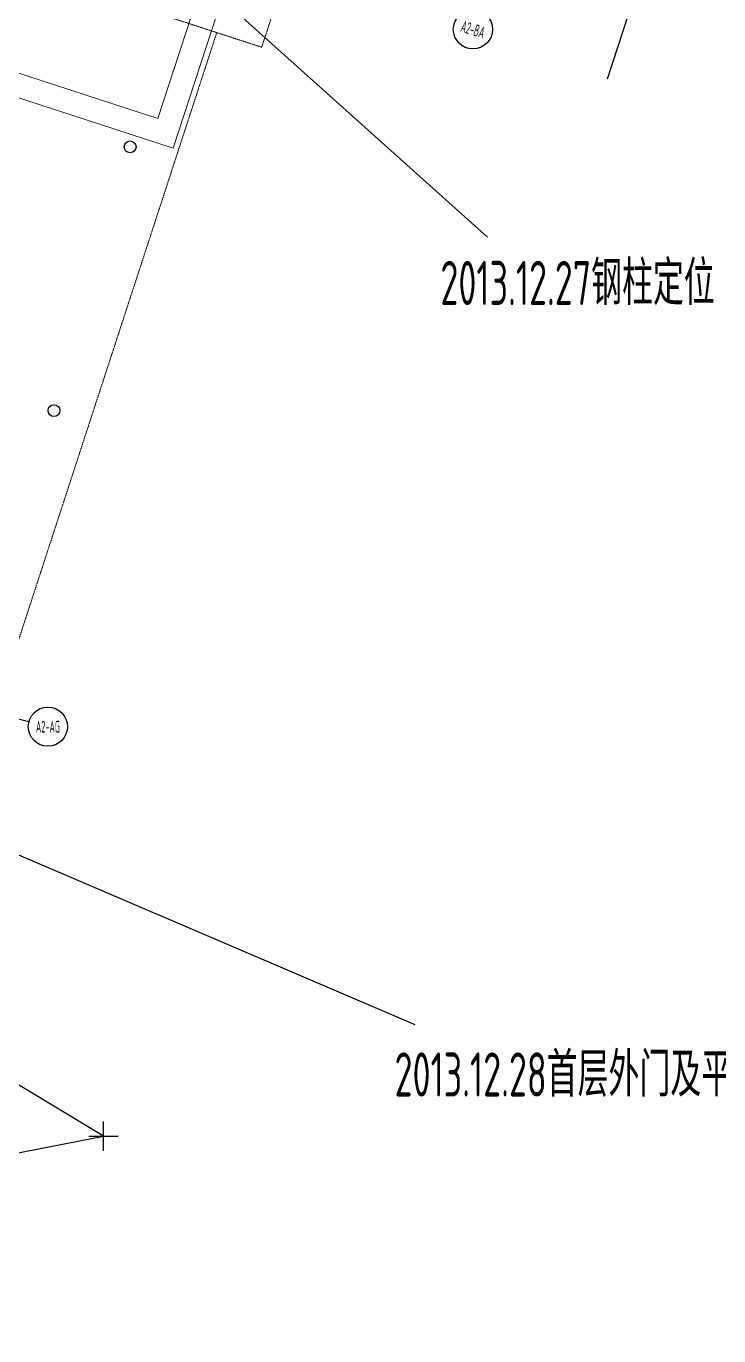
# Model space of a CAD drawing. Header units: millimetres. Extents: x 11639278 to 23698211, y -13072636 to -5537337.
# Drawn here: x 11861156 to 11878810, y -6397241 to -6363823 of the extents above; entities that cross this region are included whole.
import ezdxf
from ezdxf.enums import TextEntityAlignment as Align

# ---------------------------------------------------------------- set-up
doc = ezdxf.new("R2010")
doc.units = ezdxf.units.MM
doc.header["$LTSCALE"] = 10
doc.linetypes.add('A2-RI-F1$0$Overhead 1_16_', pattern=[2.579687, 1.5875, -0.992188])
for name, color, linetype in [('A2-RB-F1$0$A-DIMS-100', 1, 'Continuous'), ('A2-RG-AXIS$0$A-AXIS', 1, 'Continuous'), ('A2-RG-AXIS$0$A-SYMB', 4, 'Continuous'), ('A2-RI-F1$0$A-SYMB-AREA', 4, 'Continuous'), ('A2-RI-F1$0$A-SYMB-NAME', 4, 'Continuous'), ('A2-RI-F1$0$A-WALL', 7, 'Continuous')]:
    doc.layers.add(name, color=color, linetype=linetype)
doc.layers.add('A2-RI-F1$0$A-DETL-LLIN', color=3, linetype='Continuous', lineweight=5)
doc.layers.add('A2-RI-F1$0$A-FLOR-OVHD', color=8, linetype='A2-RI-F1$0$Overhead 1_16_', lineweight=5)
doc.styles.add('A2-RB-F1$0$XD2008', font='hzs.shx', dxfattribs={"width": 0.7, "bigfont": 'hztxt.shx'})
doc.styles.add('A2-RG-AXIS$0$ECADI', font='hzs.shx', dxfattribs={"width": 0.7, "bigfont": 'hztxt.shx'})
doc.styles.add('A2-RI-F1$0$ECADI', font='hzs.shx', dxfattribs={"width": 0.7, "bigfont": 'hztxt.shx'})
doc.dimstyles.new('A2-RB-F1$0$XD100', dxfattribs={"dimscale": 100, "dimtxt": 3.5, "dimasz": 1.5, "dimexe": 1, "dimexo": 2, "dimgap": 0.5, "dimtad": 1, "dimdec": 0, "dimdsep": 46, "dimtxsty": 'A2-RB-F1$0$XD2008', "dimcen": 2.5, "dimclrt": 4, "dimaunit": 1, "dimadec": 0, "dimazin": 0, "dimtfac": 1, "dimtdec": 0, "dimtix": 1, "dimtmove": 1, "dimatfit": 3, "dimfxl": 0, "dimtolj": 1, "dimtzin": 0, "dimarcsym": 0})

# ---------------------------------------------------------------- blocks, each defined once
blk = doc.blocks.new('A2-RI-F1$0$5erhfh')
at = {"layer": 'A2-RI-F1$0$A-SYMB-AREA', "style": 'A2-RI-F1$0$ECADI', "width": 0.7}
blk.add_attdef('340M2', text='', height=2.5, dxfattribs=at).set_placement((0, 1.25), align=Align.MIDDLE_LEFT)
at = {"layer": 'A2-RI-F1$0$A-SYMB-NAME', "style": 'A2-RI-F1$0$ECADI', "width": 0.7}
blk.add_attdef('CHINESENAME', (-12.29, 3.09), '', height=4.5, dxfattribs=at)
blk = doc.blocks.new('A2-RI-F1')
at = {"layer": 'A2-RI-F1$0$A-DETL-LLIN'}
for p, q in [((11864898.5, -6366934.6), (11879262.4, -6322866.6)), ((11864514, -6366178.2), (11878506, -6323251.1)), ((11852106.2, -6362133.9), (11864514, -6366178.2)), ((11851349.8, -6362518.5), (11864898.5, -6366934.6))]:
    blk.add_line(p, q, dxfattribs=at)
at = {"layer": 'A2-RI-F1$0$A-FLOR-OVHD', "ltscale": 0.3}
for p, q in [((11866013.1, -6363986.9), (11864265.5, -6369348.6)), ((11864265.5, -6369348.6), (11860796.8, -6379990.6))]:
    blk.add_line(p, q, dxfattribs=at)
blk.add_lwpolyline([(11832501.7, -6353064.2), (11845078.7, -6314477.5), (11879355.1, -6325647.5), (11871959.5, -6348337.9), (11872377.5, -6348345.6), (11867157.7, -6364360), (11832494.4, -6353061.8)], dxfattribs=at)
at = {"layer": 'A2-RI-F1$0$A-WALL'}
for centre in [(11863804.7, -6366902.8), (11861862.7, -6373632)]:
    blk.add_circle(centre, 150, dxfattribs=at)
at = {"layer": 'Defpoints', "color": 3}
for p, q in [((11861748.5, -6359177.5), (11872918.5, -6369209.5)), ((11857067.7, -6383301.1), (11871059, -6389294))]:
    blk.add_line(p, q, dxfattribs=at)
at = {"layer": 'Defpoints', "color": 3, "linetype": 'Continuous'}
blk.add_line((11876841.3, -6362486.2), (11875965.6, -6365173), dxfattribs=at)
at = {"layer": 'Defpoints'}
for p, q in [((11863125.5, -6392146.9), (11840364.3, -6378381.4)), ((11863125.5, -6392521.9), (11863125.5, -6391771.9)), ((11863125.5, -6392521.9), (11863125.5, -6391771.9)), ((11837017.8, -6397241.2), (11863125.5, -6392146.9)), ((11862750.5, -6392146.9), (11863500.5, -6392146.9)), ((11862750.5, -6392146.9), (11863500.5, -6392146.9))]:
    blk.add_line(p, q, dxfattribs=at)
ref = blk.add_blockref('A2-RI-F1$0$5erhfh', (11874786.7, -6371055.1), dxfattribs=dict(at, xscale=250, yscale=250, zscale=250))
ref.add_attrib('CHINESENAME', '2013.12.27钢柱定位', (11871713.7, -6370938.2), dxfattribs={"layer": 'A2-RI-F1$0$A-SYMB-NAME', "height": 1125, "style": 'A2-RI-F1$0$ECADI', "width": 0.7})
ref = blk.add_blockref('A2-RI-F1$0$5erhfh', (11873618, -6391251.9), dxfattribs=dict(at, xscale=250, yscale=250, zscale=250))
ref.add_attrib('CHINESENAME', '2013.12.28首层外门及平台修改', (11870545, -6391135), dxfattribs={"layer": 'A2-RI-F1$0$A-SYMB-NAME', "height": 1125, "style": 'A2-RI-F1$0$ECADI', "width": 0.7})
blk = doc.blocks.new('A2-RG-AXIS$0$ECADI-TAG-GRID')
at = {"color": 13}
blk.add_circle((0, 0), 5, dxfattribs=at)
at = {"style": 'A2-RG-AXIS$0$ECADI', "width": 0.7}
blk.add_attdef('GRID', text='', height=5, dxfattribs=at).set_placement((0, 0), align=Align.MIDDLE)
blk = doc.blocks.new('A2-RG-AXIS')
at = {"layer": 'A2-RG-AXIS$0$A-AXIS', "ltscale": 3}
blk.add_line((11861224.6, -6381573.5), (11859190.7, -6381050.8), dxfattribs=at)
at = {"layer": 'A2-RG-AXIS$0$A-SYMB'}
ref = blk.add_blockref('A2-RG-AXIS$0$ECADI-TAG-GRID', (11872543.2, -6363904.5), dxfattribs=dict(at, xscale=100.0000000000341, yscale=100.0000000000341, zscale=100.0000000000341, rotation=342.7200000000827))
ref.add_attrib('GRID', 'A2-BA', dxfattribs={"layer": '0', "extrusion": (0, 0, -1), "height": 300, "rotation": 17.28, "style": 'A2-RG-AXIS$0$ECADI', "text_generation_flag": 2, "width": 0.5}).set_placement((-11872543.2, -6363904.5), align=Align.MIDDLE)
ref = blk.add_blockref('A2-RG-AXIS$0$ECADI-TAG-GRID', (11861708.9, -6381697.9), dxfattribs=dict(at, xscale=99.999999999398, yscale=99.999999999398, zscale=99.999999999398))
ref.add_attrib('GRID', 'A2-AG', dxfattribs={"layer": '0', "height": 300, "style": 'A2-RG-AXIS$0$ECADI', "width": 0.5}).set_placement((11861708.9, -6381697.9), align=Align.MIDDLE)
blk = doc.blocks.new('A2-RB-F1$0$_ArchTick')
at = {"color": 0, "linetype": 'ByBlock', "const_width": 0.4}
blk.add_lwpolyline([(-0.5, -0.5), (0.5, 0.5)], dxfattribs=at)
blk = doc.blocks.new('*D1689')
at = {"layer": 'A2-RB-F1$0$A-DIMS-100', "color": 0, "lineweight": -2, "transparency": 16777216}
blk.add_line((11821904, -6378440), (11820234, -6377885), dxfattribs=at)
at = {"layer": 'Defpoints', "color": 0, "transparency": 16777216}
for p in [(11820234, -6377885), (11863125, -6392147)]:
    blk.add_point(p, dxfattribs=at)
at = {"layer": 'A2-RB-F1$0$A-DIMS-100', "color": 0, "lineweight": -2, "transparency": 16777216, "xscale": 100, "yscale": 100, "zscale": 100, "rotation": 161.6076856731279}
blk.add_blockref('A2-RB-F1$0$_ArchTick', (11820234, -6377885), dxfattribs=at)
at = {"layer": 'A2-RB-F1$0$A-DIMS-100', "color": 4, "transparency": 16777216, "insert": (11821291, -6377999), "char_height": 350, "attachment_point": 5, "rotation": 341.6077, "style": 'A2-RB-F1$0$XD2008'}
blk.add_mtext('\\A1;R45200', dxfattribs=at)
blk = doc.blocks.new('A2-RB-F1')
at = {"layer": 'A2-RB-F1$0$A-DIMS-100'}
dim = blk.add_radius_dim(center=(11863125.5, -6392146.9), mpoint=(11820234.3, -6377885.3), dimstyle='A2-RB-F1$0$XD100', override={"dimasz": 1, "dimblk1": 'A2-RB-F1$0$_ArchTick', "dimblk2": 'A2-RB-F1$0$_ArchTick', "dimsah": 1}, dxfattribs=at)
dim.commit()
dim.dimension.update_dxf_attribs({"geometry": '*D1689', "text_midpoint": (11821219.7, -6378212.9), "dimtype": 132})

msp = doc.modelspace()

# ---------------------------------------------------------------- block references
for name in ['A2-RI-F1', 'A2-RB-F1', 'A2-RG-AXIS']:
    msp.add_blockref(name, (0, 0))

doc.saveas('drawing.dxf')
